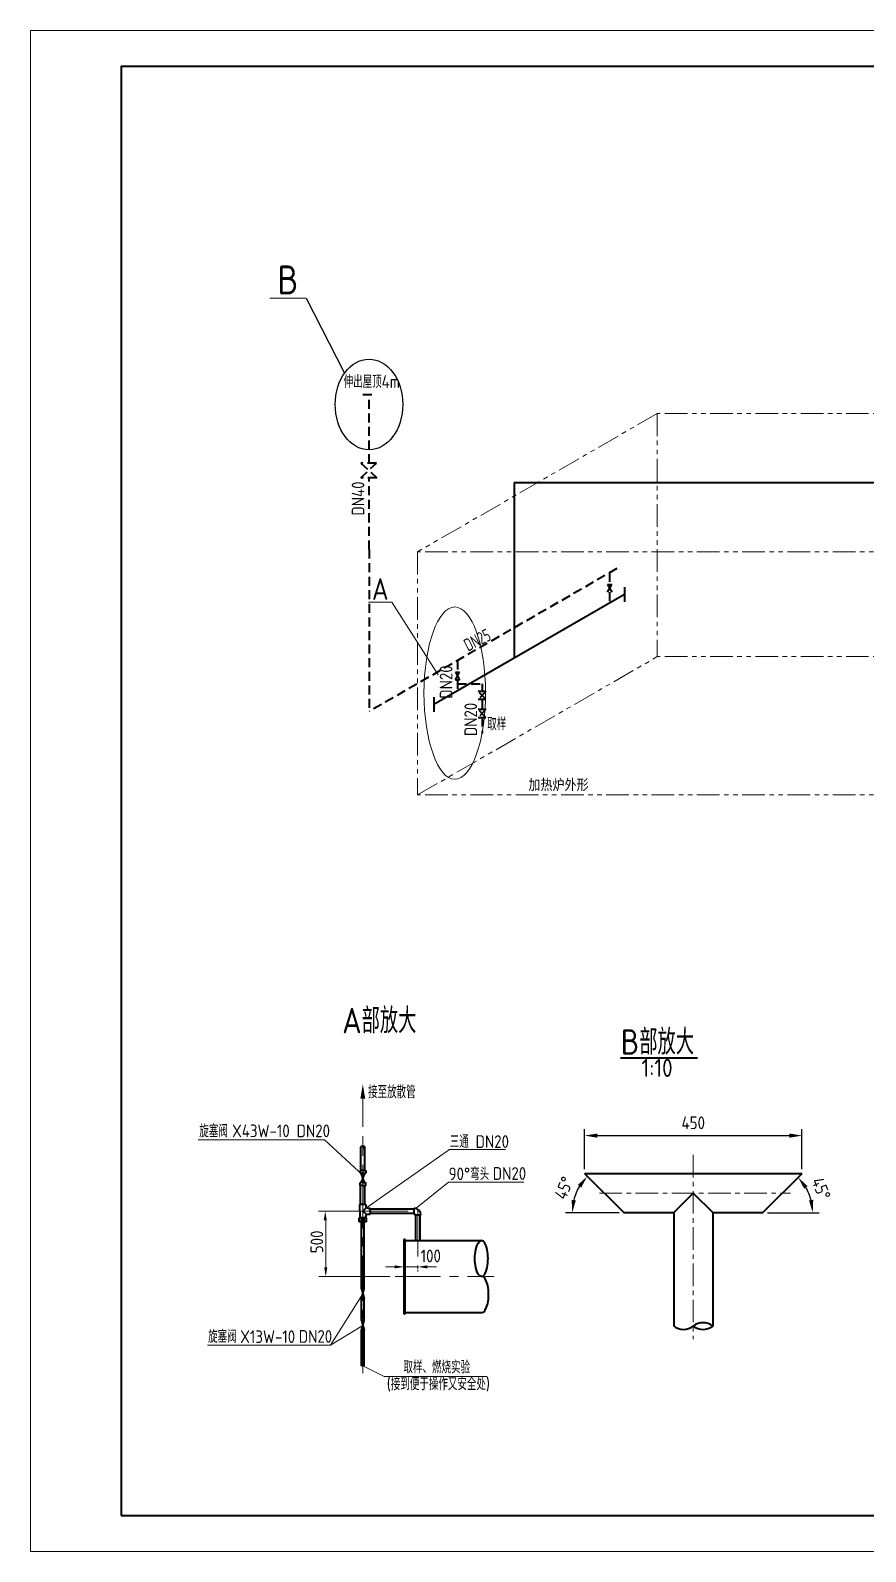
# Model space of a CAD drawing. Header units: millimetres. Extents: x -45744 to 19596, y 135 to 25335.
# Drawn here: x -45744 to -34221, y 135 to 21135 of the extents above; entities that cross this region are included whole.
import ezdxf
from ezdxf.enums import TextEntityAlignment as Align

# ---------------------------------------------------------------- set-up
doc = ezdxf.new("R2010")
doc.units = ezdxf.units.MM
doc.header["$LTSCALE"] = 500
for name, pattern in [('CENTER', [2, 1.25, -0.25, 0.25, -0.25]), ('DASHED2', [0.375, 0.25, -0.125]), ('PHANTOM2', [1.25, 0.625, -0.125, 0.125, -0.125, 0.125, -0.125])]:
    doc.linetypes.add(name, pattern=pattern)
for name, color, linetype, lineweight in [('2D', 4, 'PHANTOM2', 20), ('BIAOZHU', 3, 'Continuous', 25), ('SHI', 7, 'Continuous', 40), ('WEN', 3, 'Continuous', 20), ('XI', 2, 'Continuous', 20), ('ZHONG', 1, 'CENTER', 20)]:
    doc.layers.add(name, color=color, linetype=linetype, lineweight=lineweight)
doc.styles.add('GB', font='gbenor.shx', dxfattribs={"bigfont": 'gbcbig.shx'})
doc.styles.add('HZ0', font='SIMPLEX.shx', dxfattribs={"width": 0.8, "height": 140, "bigfont": 'hztxt0.shx'})
doc.dimstyles.new('SUNNY', dxfattribs={"dimscale": 50, "dimtxt": 3.5, "dimasz": 3.5, "dimexe": 1.8, "dimexo": 1.25, "dimgap": 1.8, "dimtad": 1, "dimdec": 3, "dimdsep": 46, "dimtxsty": 'GB', "dimcen": 3.5, "dimadec": 3, "dimazin": 2, "dimtfac": 1, "dimtdec": 3, "dimtix": 1, "dimtmove": 0, "dimatfit": 2, "dimfxl": 0, "dimarcsym": 0})

# ---------------------------------------------------------------- blocks, each defined once
blk = doc.blocks.new('*D7')
at = {"layer": 'Defpoints', "color": 0}
for p in [(-38098, 5354), (-38173, 5170), (-37558, 4814), (-37558, 4814), (-36868, 4814)]:
    blk.add_point(p, dxfattribs=at)
at = {"layer": 'WEN', "color": 0, "lineweight": -2}
blk.add_line((-37620, 4814), (-38359, 4814), dxfattribs=at)
blk.add_arc((-37558, 4814), 711, 149.1394, 165.8606, dxfattribs=at)
at = {"layer": 'WEN', "color": 0}
for points in [[(-38191, 5197), (-38145, 5161), (-38060, 5317)], [(-38218, 4985), (-38276, 4992), (-38269, 4814)]]:
    blk.add_solid(points, dxfattribs=at)
at = {"layer": 'WEN', "color": 0, "insert": (-38383, 5156), "char_height": 175, "attachment_point": 5, "rotation": 67.5, "style": 'GB'}
blk.add_mtext('45°', dxfattribs=at)
blk = doc.blocks.new('*D8')
at = {"layer": 'Defpoints', "color": 0}
for p in [(-35098, 5354), (-34973, 4992), (-36328, 4814), (-35638, 4814), (-35638, 4814)]:
    blk.add_point(p, dxfattribs=at)
at = {"layer": 'WEN', "color": 0, "lineweight": -2}
blk.add_line((-35575, 4814), (-34860, 4814), dxfattribs=at)
blk.add_arc((-35638, 4814), 688, 14.6174, 30.3826, dxfattribs=at)
at = {"layer": 'WEN', "color": 0}
for points in [[(-35067, 5144), (-35021, 5180), (-35151, 5301)], [(-34943, 4992), (-35001, 4984), (-34950, 4814)]]:
    blk.add_solid(points, dxfattribs=at)
at = {"layer": 'WEN', "color": 0, "insert": (-34834, 5147), "char_height": 175, "attachment_point": 5, "rotation": 292.5, "style": 'GB'}
blk.add_mtext('45°', dxfattribs=at)
blk = doc.blocks.new('*D9')
at = {"layer": 'Defpoints', "color": 0}
for p in [(-35098, 5878), (-38098, 5354), (-35098, 5354)]:
    blk.add_point(p, dxfattribs=at)
at = {"layer": 'WEN', "color": 0, "lineweight": -2}
for p, q in [((-38098, 5417), (-38098, 5968)), ((-35098, 5417), (-35098, 5968)), ((-37923, 5878), (-35273, 5878))]:
    blk.add_line(p, q, dxfattribs=at)
at = {"layer": 'WEN', "color": 0}
for points in [[(-37923, 5907), (-37923, 5849), (-38098, 5878)], [(-35273, 5907), (-35273, 5849), (-35098, 5878)]]:
    blk.add_solid(points, dxfattribs=at)
at = {"layer": 'WEN', "color": 0, "insert": (-36598, 6055), "char_height": 175, "attachment_point": 5, "style": 'GB'}
blk.add_mtext('450', dxfattribs=at)

msp = doc.modelspace()

# ---------------------------------------------------------------- linework, layer by layer
at = {"layer": '2D'}
for p, q in [((-37095.3066, 15847.1523), (-40402.4261, 13937.786)), ((-23553.1377, 15847.1523), (-37098.7845, 15847.1523)), ((-37095.3066, 15847.1523), (-37095.3066, 12490.0589)), ((-26860.2571, 13937.786), (-40402.4261, 13937.786)), ((-40402.4261, 13937.786), (-40402.4261, 10580.6926)), ((-40402.4261, 10580.6926), (-37095.3066, 12490.0589)), ((-23553.1377, 12490.0589), (-37095.3066, 12490.0589)), ((-26860.2571, 10580.6926), (-40402.4261, 10580.6926))]:
    msp.add_line(p, q, dxfattribs=at)
at = {"layer": 'BIAOZHU'}
msp.add_line((-41941.0052, 17441.0783), (-41409.5712, 16404.0882), dxfattribs=at)
msp.add_ellipse((-41072.4261, 15971.6328), major_axis=(0, 625.3386), ratio=0.7463955557, start_param=-6.283185307179585, end_param=0, dxfattribs=at)
at = {"layer": 'SHI', "color": 6, "linetype": 'DASHED2', "lineweight": 40}
for p, q in [((-41158.6761, 16109.7097), (-40986.1761, 16109.7097)), ((-41072.4261, 15161.6843), (-41072.4261, 16109.7097)), ((-40967.9568, 15161.6843), (-41187.3444, 15161.6843)), ((-41187.3444, 15161.6843), (-40962.7928, 14957.7352)), ((-41187.3444, 14957.7352), (-40967.9568, 15161.6843)), ((-40962.7928, 14957.7352), (-41187.3444, 14957.7352)), ((-41072.4261, 13969.0773), (-41072.4261, 14957.7352)), ((-41072.4261, 13969.0773), (-41072.4261, 11731.3887)), ((-37653.8906, 13705.0811), (-41072.4261, 11731.3887)), ((-37780.0303, 13487.1491), (-37723.5954, 13487.1491)), ((-37780.0303, 13381.34), (-37723.5954, 13487.1491)), ((-37780.0303, 13487.1491), (-37723.5954, 13381.34)), ((-37751.8128, 13648.5457), (-37751.8128, 13487.1491)), ((-37751.8128, 13381.34), (-37751.8128, 13230.4298)), ((-39852.0843, 12435.9534), (-39852.0843, 12274.5568)), ((-39880.3018, 12274.5568), (-39823.8668, 12274.5568)), ((-39880.3018, 12168.7477), (-39823.8668, 12274.5568)), ((-39880.3018, 12274.5568), (-39823.8668, 12168.7477)), ((-39880.3018, 12168.7477), (-39823.8668, 12168.7477)), ((-39852.0843, 12168.7477), (-39852.0843, 12017.8375)), ((-39852.0843, 12112.9502), (-39512.6582, 12112.9502)), ((-39567.3535, 12015.577), (-39460.8546, 12015.577)), ((-39460.8546, 11901.3655), (-39567.3535, 12015.577)), ((-39460.8546, 12015.577), (-39564.4617, 11901.3655)), ((-39512.6582, 12112.9502), (-39512.6582, 12015.577)), ((-39567.3535, 11766.577), (-39460.8546, 11766.577)), ((-39460.8546, 11652.3655), (-39567.3535, 11766.577)), ((-39564.4617, 11901.3655), (-39460.8546, 11901.3655)), ((-39460.8546, 11766.577), (-39564.4617, 11652.3655)), ((-39512.6582, 11901.3655), (-39512.6582, 11766.577)), ((-39564.4617, 11652.3655), (-39460.8546, 11652.3655)), ((-39512.6582, 11652.3655), (-39512.6582, 11431.0247))]:
    msp.add_line(p, q, dxfattribs=at)
at = {"layer": 'SHI', "lineweight": 40}
for p, q in [((-39068.3664, 14892.4692), (-21765.7571, 14892.4692)), ((-39068.3664, 14892.4692), (-39068.3664, 12470.3172)), ((-37547.8718, 13447.4252), (-37547.8718, 13248.9252)), ((-37547.8718, 13348.1752), (-40178.0128, 11829.6626)), ((-40178.0128, 11928.9126), (-40178.0128, 11730.4126))]:
    msp.add_line(p, q, dxfattribs=at)
at = {"layer": 'SHI'}
for p, q in [((-37600.5443, 6952.5463), (-36540.0631, 6952.5463)), ((-41187.1869, 5395.5669), (-41187.1869, 5720.3167)), ((-41128.3091, 5395.5669), (-41128.3091, 5720.3167)), ((-41196.7278, 5395.5669), (-41196.7278, 5357.7829)), ((-41158.0296, 5395.5669), (-41196.7278, 5395.5669)), ((-41158.0296, 5357.7829), (-41196.7278, 5357.7829)), ((-41136.8359, 5228.4659), (-41179.2233, 5357.7829)), ((-41136.8359, 5357.7829), (-41179.2233, 5228.4659)), ((-41158.0296, 5395.5669), (-41115.0301, 5395.5669)), ((-41158.0296, 5357.7829), (-41115.0301, 5357.7829)), ((-41115.0301, 5395.5669), (-41115.0301, 5357.7829)), ((-41196.7278, 5190.6819), (-41196.7278, 5228.4659)), ((-41158.0296, 5228.4659), (-41196.7278, 5228.4659)), ((-41158.0296, 5190.6819), (-41196.7278, 5190.6819)), ((-41187.7501, 4927.1133), (-41187.7501, 5190.6819)), ((-41158.0296, 5228.4659), (-41115.0301, 5228.4659)), ((-41158.0296, 5190.6819), (-41115.0301, 5190.6819)), ((-41128.3091, 4927.1133), (-41128.3091, 5190.6819)), ((-41115.0301, 5190.6819), (-41115.0301, 5228.4659)), ((-41198.982, 4836.1249), (-41198.982, 4927.1133)), ((-41117.0772, 4927.1133), (-41198.982, 4927.1133)), ((-41198.982, 4835.2407), (-41198.982, 4742.0852)), ((-41158.0296, 4835.2407), (-41113.7732, 4878.7102)), ((-41158.0296, 4835.2407), (-41113.7732, 4791.7712)), ((-41117.0772, 4927.1133), (-41117.0772, 4912.2984)), ((-41081.7095, 4876.9307), (-41057.242, 4876.9307)), ((-41057.242, 4835.2407), (-41057.242, 4876.9307)), ((-41057.242, 4865.8454), (-40451.2718, 4865.8454)), ((-41057.242, 4835.2407), (-41057.242, 4793.5507)), ((-40451.2718, 4796.4059), (-40451.2718, 4875.149)), ((-41208.3878, 4689.0337), (-41208.3878, 4742.0852)), ((-41106.0109, 4742.0852), (-41208.3878, 4742.0852)), ((-41106.0109, 4689.0337), (-41208.3878, 4689.0337)), ((-41177.4818, 3765.0045), (-41177.4818, 4689.0337)), ((-41173.9815, 4689.0337), (-41173.9815, 4742.0852)), ((-41141.4656, 4689.0337), (-41141.4656, 4742.0852)), ((-41138.5774, 3765.0045), (-41138.5774, 4689.0337)), ((-41117.0772, 4742.0852), (-41117.0772, 4758.183)), ((-41106.0109, 4689.0337), (-41106.0109, 4742.0852)), ((-41081.7095, 4793.5507), (-41057.242, 4793.5507)), ((-41057.242, 4806.4044), (-40451.2718, 4806.4044)), ((-40355.9806, 4779.8578), (-40434.7238, 4779.8578)), ((-40426.9211, 4428.2232), (-40426.9211, 4779.8578)), ((-40367.3974, 4428.2232), (-40367.3974, 4779.8578)), ((-40573.7325, 4445.7215), (-40591.2308, 4445.7215)), ((-40591.2308, 4445.7215), (-40591.2308, 3418.85)), ((-40573.7325, 3418.85), (-40573.7325, 4445.7215)), ((-40573.7325, 4428.2232), (-39512.9529, 4428.2232)), ((-41138.5774, 3765.0045), (-41177.4818, 3765.0045)), ((-41177.4818, 3623.5338), (-41138.5774, 3765.0045)), ((-41177.4818, 3765.0045), (-41138.5774, 3623.5338)), ((-41177.4818, 3327.1881), (-41177.4818, 3623.5338)), ((-41138.5774, 3623.5338), (-41177.4818, 3623.5338)), ((-41138.5774, 3327.1881), (-41138.5774, 3623.5338)), ((-40591.2308, 3418.85), (-40573.7325, 3418.85)), ((-40573.7325, 3436.3482), (-39512.9529, 3436.3482)), ((-41138.5774, 3327.1881), (-41177.4818, 3327.1881)), ((-41177.4818, 3185.7174), (-41138.5774, 3327.1881)), ((-41177.4818, 3327.1881), (-41138.5774, 3185.7174)), ((-41177.4818, 2699.983), (-41177.4818, 3185.7174)), ((-41138.5774, 3185.7174), (-41177.4818, 3185.7174)), ((-41138.5774, 2699.983), (-41138.5774, 3185.7174)), ((-41138.5774, 2699.983), (-41177.4818, 2699.983))]:
    msp.add_line(p, q, dxfattribs=at)
at = {"layer": 'SHI', "ltscale": 0.5}
for p, q in [((-38097.7571, 5354.4502), (-35097.7571, 5354.4502)), ((-38097.7571, 5354.4502), (-37557.7571, 4814.4502)), ((-35637.7571, 4814.4502), (-35097.7571, 5354.4502)), ((-36597.7571, 5084.4502), (-36867.7571, 4814.4502)), ((-36597.7571, 5084.4502), (-36327.7571, 4814.4502)), ((-37557.7571, 4814.4502), (-36867.7571, 4814.4502)), ((-36867.7571, 4814.4502), (-36867.7571, 3248.6032)), ((-36327.7571, 4814.4502), (-35637.7571, 4814.4502)), ((-36327.7571, 4814.4502), (-36327.7571, 3248.6032))]:
    msp.add_line(p, q, dxfattribs=at)
at = {"layer": 'SHI'}
msp.add_lwpolyline([(-44494.2571, 635.4502), (-16544.2571, 635.4502), (-16544.2571, 20635.4502), (-44494.2571, 20635.4502)], close=True, dxfattribs=at)
for centre, radius, start, end in [((-41172.6082, 5712.5785), 16.505, 27.95891629, 152.04108371), ((-41142.8877, 5712.5785), 16.505, 27.95891629, 152.04108371), ((-41142.8877, 5728.0549), 16.505, 207.95891629, 332.04108371), ((-41081.7095, 4912.2984), 35.3677, 180, 270), ((-40451.2718, 4779.8578), 95.2912, 0, 90), ((-41081.7095, 4758.183), 35.3677, 90, 180), ((-40451.2718, 4779.8578), 16.548, 0, 90)]:
    msp.add_arc(centre, radius, start, end, dxfattribs=at)
at = {"layer": 'SHI', "ltscale": 0.5}
for centre, start, end in [((-36732.7571, 3425.9656), 232.72329465, 307.27670474), ((-36462.7571, 3071.2408), 52.72329496, 127.27670504), ((-36462.7571, 3425.9656), 232.72329465, 307.27670474)]:
    msp.add_arc(centre, 222.8955, start, end, dxfattribs=at)
at = {"layer": 'SHI', "extrusion": (0, 0, -1)}
msp.add_ellipse((-39520.9012, 4180.2545), major_axis=(0, 247.9687), ratio=0.3644045487, start_param=3.1415926536, end_param=6.2831853072, dxfattribs=at)
at = {"layer": 'SHI'}
for centre in [(-39520.9012, 4180.2545), (-39512.9529, 3684.317)]:
    msp.add_ellipse(centre, major_axis=(0, 247.9687), ratio=0.3644045487, start_param=3.1415926536, end_param=6.2831853072, dxfattribs=at)
at = {"layer": 'WEN'}
for p, q in [((-42441.0052, 17441.0783), (-41941.0052, 17441.0783)), ((-40758.6829, 13241.7872), (-40119.8442, 12239.6672)), ((-41158.0296, 6386.4438), (-41158.0296, 6000.1881)), ((-43428.0228, 5818.7044), (-41687.1388, 5818.7044)), ((-41687.1388, 5818.7044), (-41158.0296, 5330.298)), ((-39963.8359, 5683.9578), (-41102.6328, 4883.7837)), ((-39190.0228, 5683.9578), (-39963.8359, 5683.9578)), ((-39974.5231, 5235.299), (-40420.9319, 4877.6607)), ((-38935.0228, 5235.299), (-39974.5231, 5235.299)), ((-41158.0296, 4835.2407), (-41770.5928, 4835.2407)), ((-40778.8349, 3932.2857), (-41763.5228, 3932.2857)), ((-41158.0296, 3694.2691), (-41602.6179, 2983.8778)), ((-41602.6179, 2983.8778), (-41158.0296, 3256.4528)), ((-41602.6179, 2983.8778), (-43299.5228, 2983.8778)), ((-41158.0296, 2699.983), (-40864.7125, 2553.7995)), ((-40864.7125, 2553.7995), (-39453.0228, 2553.7995))]:
    msp.add_line(p, q, dxfattribs=at)
at = {"layer": 'WEN', "ltscale": 3}
for p, q in [((-40758.6829, 13241.7872), (-41080.9525, 13241.7872)), ((-41669.1175, 4059.5457), (-41669.1175, 4750.4007)), ((-40718.4908, 4065.594), (-40845.7508, 4065.594)), ((-40591.2308, 4065.594), (-40397.1593, 4065.594)), ((-40591.2308, 4024.2345), (-40591.2308, 4001.964)), ((-40397.1593, 4024.2345), (-40397.1593, 4001.964)), ((-40269.8993, 4065.594), (-40142.6393, 4065.594)), ((-41677.0712, 3932.2857), (-41732.7475, 3932.2857))]:
    msp.add_line(p, q, dxfattribs=at)
at = {"layer": 'WEN', "extrusion": (0, 0, -1)}
msp.add_ellipse((-39888.8442, 11987.1672), major_axis=(0, 1189), ratio=0.3575559997, dxfattribs=at)
at = {"layer": 'WEN'}
msp.add_solid([(-41124.0766, 6386.4438), (-41191.9826, 6386.4438), (-41158.0296, 6590.1617)], dxfattribs=at)
at = {"layer": 'WEN', "ltscale": 3}
for points in [[(-41697.3975, 4707.9807), (-41654.9775, 4707.9807), (-41676.1875, 4835.2407)], [(-41690.3275, 4059.5457), (-41647.9075, 4059.5457), (-41669.1175, 3932.2857)], [(-40718.4908, 4086.804), (-40718.4908, 4044.384), (-40591.2308, 4065.594)], [(-40269.8993, 4086.804), (-40269.8993, 4044.384), (-40397.1593, 4065.594)]]:
    msp.add_solid(points, dxfattribs=at)
at = {"layer": 'XI'}
msp.add_lwpolyline([(-45744.2571, 135.4502), (-16044.2571, 135.4502), (-16044.2571, 21135.4502), (-45744.2571, 21135.4502)], close=True, dxfattribs=at)
at = {"layer": 'ZHONG'}
for p, q in [((-41158.0296, 2597.2976), (-41158.0296, 5868.6445)), ((-41158.0296, 4835.2407), (-40397.1593, 4835.2407)), ((-40397.1593, 4835.2407), (-40397.1593, 4039.1427)), ((-40712.5537, 3932.2857), (-39344.1746, 3932.2857))]:
    msp.add_line(p, q, dxfattribs=at)
at = {"layer": 'ZHONG', "ltscale": 0.5}
for p, q in [((-36597.7571, 5612.9537), (-36597.7571, 3069.761)), ((-37894.1739, 5084.4502), (-35257.285, 5084.4502))]:
    msp.add_line(p, q, dxfattribs=at)

# ---------------------------------------------------------------- texts
at = {"layer": 'BIAOZHU', "color": 2, "style": 'GB'}
for s, p in [('伸出屋顶4m', (-41423.03, 16199.0737)), ('取样', (-39440.3772, 11471.9716)), (' 接至放散管', (-41180.0905, 6393.3312)), ('旋塞阀', (-43413.7924, 5853.8141)), ('X43W-10 DN20', (-42962.0385, 5855.9536)), ('三通 DN20', (-39958.5492, 5707.9261)), ('90%%D弯头', (-39973.9881, 5262.4948)), ('DN20', (-39364.4262, 5267.4766)), ('100', (-40358.9223, 4129.224)), ('旋塞阀', (-43292.5924, 3017.388)), ('X13W-10', (-42849.9335, 3014.7456)), ('DN20', (-42041.2249, 3017.7217)), ('取样、燃烧实验', (-40596.4512, 2594.3477)), ('(接到便于操作又安全处)', (-40827.4213, 2362.2624))]:
    msp.add_text(s, height=175, dxfattribs=at).set_placement(p)
for s, p in [('DN40', (-41136.5242, 14437.4808)), ('DN20', (-39921.1603, 11909.8228)), ('DN20', (-39581.7342, 11393.1252)), ('500', (-41704.8339, 4254.7134))]:
    msp.add_text(s, height=175, rotation=90, dxfattribs=at).set_placement(p)
at = {"layer": 'BIAOZHU', "color": 2, "style": 'GB', "width": 0.8}
msp.add_text('DN25', height=175, rotation=27.0083157, dxfattribs=at).set_placement((-39705.2571, 12557.9502))
at = {"layer": 'WEN', "style": 'GB'}
msp.add_text('B', height=400, dxfattribs=at).set_placement((-42191.0052, 17691.0783), align=Align.MIDDLE)
at = {"layer": 'WEN'}
for s, height, style, p in [('A', 300, 'GB', (-41032.247, 13274.0568)), ('加热炉外形', 166.25776, 'HZ0', (-38873.1838, 10634.2952)), ('A部放大', 350, 'GB', (-41442.5223, 7290.8534)), ('B部放大', 350, 'GB', (-37597.7571, 6995.9502)), ('1:10', 250, 'GB', (-37311.3297, 6688.4201))]:
    msp.add_text(s, height=height, dxfattribs=dict(at, style=style)).set_placement(p)

# ---------------------------------------------------------------- dimensions: what is measured, and where the dimension line sits
dim = msp.add_linear_dim(base=(-35097.7571, 5877.73), p1=(-38097.7571, 5354.4502), p2=(-35097.7571, 5354.4502), text='450', dimstyle='SUNNY', dxfattribs=at)
dim.commit()
dim.dimension.update_dxf_attribs({"geometry": '*D9', "text_midpoint": (-36597.7571, 6055.23)})
for base, line1, line2, picture, middle in [((-38173.4471, 5169.919), ((-37557.7571, 4814.4502), (-36867.7571, 4814.4502)), ((-38097.7571, 5354.4502), (-37557.7571, 4814.4502)), '*D7', (-38383.0245, 5156.2871)), ((-34973.3849, 4992.4682), ((-36327.7571, 4814.4502), (-35637.7571, 4814.4502)), ((-35637.7571, 4814.4502), (-35097.7571, 5354.4502)), '*D8', (-34833.858, 5147.4361))]:
    dim = msp.add_angular_dim_2l(base=base, line1=line1, line2=line2, dimstyle='SUNNY', dxfattribs=at)
    dim.commit()
    dim.dimension.update_dxf_attribs({"geometry": picture, "text_midpoint": middle})

doc.saveas('drawing.dxf')
